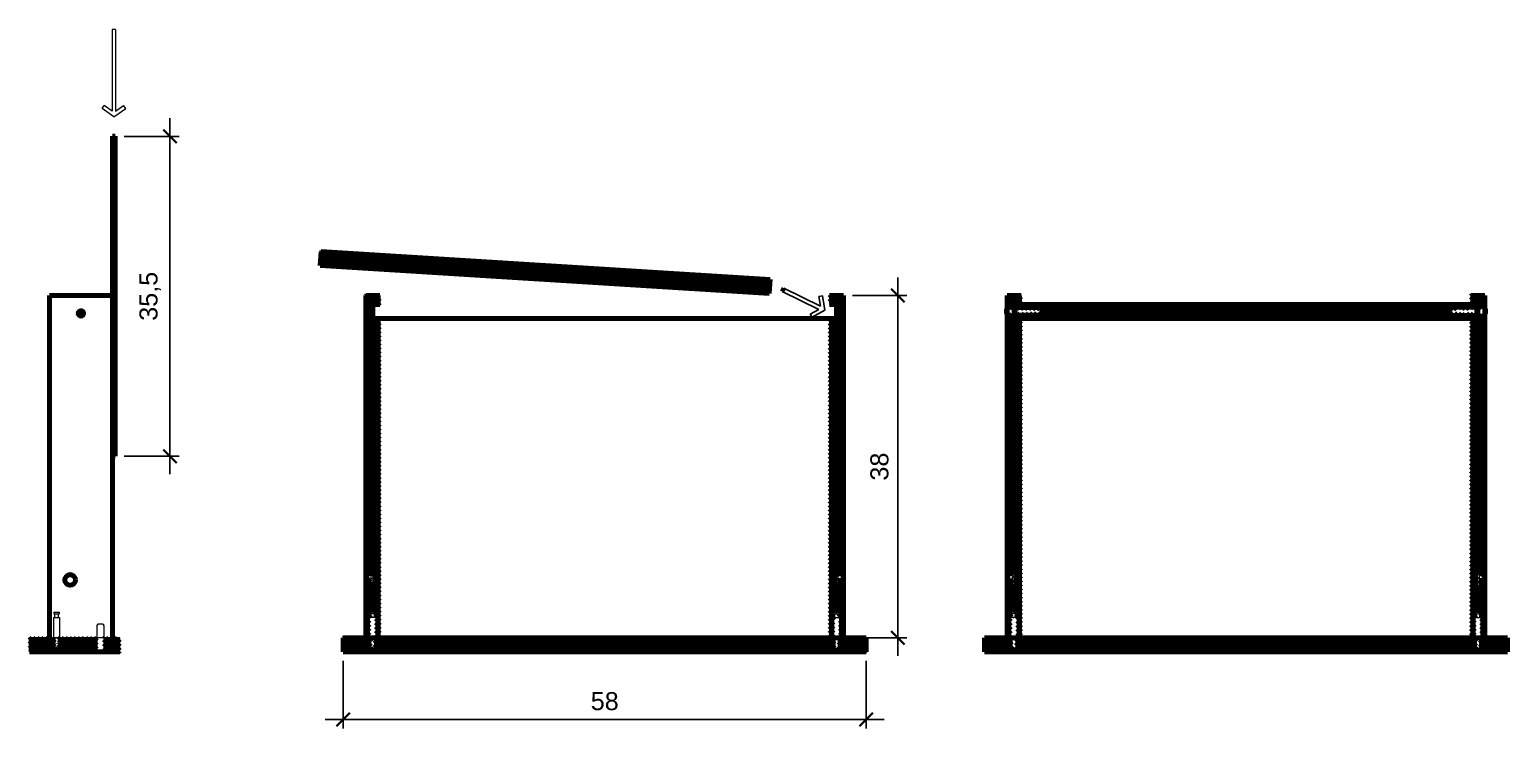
# Model space of a CAD drawing. Header units: centimetres. Extents: x 1319 to 4062, y 3050 to 4081.
# Drawn here: x 3410.7 to 3574.6, y 3320.1 to 3397.6 of the extents above; entities that cross this region are included whole.
import ezdxf

# ---------------------------------------------------------------- set-up
doc = ezdxf.new("R2010")
doc.units = ezdxf.units.CM
doc.layers.get('0').update_dxf_attribs({"color": 3})
for name, color, linetype, lineweight in [('A-ANNO-DIMS', 8, 'Continuous', 9), ('A-FURN', 3, 'Continuous', 20), ('A-WALL-STUD', 9, 'Continuous', 5), ('QUOTE', 8, 'Continuous', 18)]:
    doc.layers.add(name, color=color, linetype=linetype, lineweight=lineweight)
doc.layers.add('inserimento viti', color=8, linetype='Continuous')
doc.layers.add('mobili', color=3, linetype='Continuous')
doc.styles.get("Standard").update_dxf_attribs({"font": 'arial.ttf'})
doc.dimstyles.new('giulia', dxfattribs={"dimtxt": 2, "dimasz": 1.5, "dimexe": 1, "dimexo": 1, "dimgap": 1, "dimtad": 1, "dimtxsty": 'Standard', "dimblk": 'ARCHTICK', "dimcen": 2.5, "dimdle": 2, "dimadec": 0, "dimazin": 0, "dimtfac": 1, "dimtmove": 0, "dimatfit": 3, "dimldrblk": 'ARCHTICK', "dimfxl": 1, "dimarcsym": 0})

# ---------------------------------------------------------------- blocks, each defined once
blk = doc.blocks.new('_ArchTick')
at = {"color": 0, "linetype": 'ByBlock', "const_width": 0.15}
blk.add_lwpolyline([(-0.5, -0.5), (0.5, 0.5)], dxfattribs=at)
blk = doc.blocks.new('*D178')
at = {"layer": 'A-ANNO-DIMS', "color": 0, "lineweight": -2, "transparency": 16777216}
for p, q in [((3426.26, 3387.78), (3426.26, 3348.28)), ((3421.18, 3385.78), (3427.26, 3385.78)), ((3421.18, 3350.28), (3427.26, 3350.28))]:
    blk.add_line(p, q, dxfattribs=at)
at = {"layer": 'Defpoints', "color": 0, "lineweight": 100, "transparency": 16777216}
for p in [(3420.18, 3385.78), (3420.18, 3350.28), (3426.26, 3350.28)]:
    blk.add_point(p, dxfattribs=at)
at = {"layer": 'A-ANNO-DIMS', "color": 0, "lineweight": -2, "transparency": 16777216, "xscale": 1.5, "yscale": 1.5, "zscale": 1.5}
for p, rotation in [((3426.26, 3385.78), 90), ((3426.26, 3350.28), 270)]:
    blk.add_blockref('_ArchTick', p, dxfattribs=dict(at, rotation=rotation))
at = {"layer": 'A-ANNO-DIMS', "color": 0, "lineweight": 100, "transparency": 16777216, "insert": (3424.06, 3368.03), "char_height": 2, "attachment_point": 5, "rotation": 90}
blk.add_mtext('35,5', dxfattribs=at)
blk = doc.blocks.new('*D183')
at = {"layer": 'A-ANNO-DIMS', "color": 0, "lineweight": -2, "transparency": 16777216}
for p, q in [((3506.99, 3370.13), (3506.99, 3328.13)), ((3501.98, 3368.13), (3507.99, 3368.13)), ((3501.98, 3330.13), (3507.99, 3330.13))]:
    blk.add_line(p, q, dxfattribs=at)
at = {"layer": 'Defpoints', "color": 0, "lineweight": 100, "transparency": 16777216}
for p in [(3500.98, 3368.13), (3500.98, 3330.13), (3506.99, 3330.13)]:
    blk.add_point(p, dxfattribs=at)
at = {"layer": 'A-ANNO-DIMS', "color": 0, "lineweight": -2, "transparency": 16777216, "xscale": 1.5, "yscale": 1.5, "zscale": 1.5}
for p, rotation in [((3506.99, 3368.13), 90), ((3506.99, 3330.13), 270)]:
    blk.add_blockref('_ArchTick', p, dxfattribs=dict(at, rotation=rotation))
at = {"layer": 'A-ANNO-DIMS', "color": 0, "lineweight": 100, "transparency": 16777216, "insert": (3504.96, 3349.13), "char_height": 2, "attachment_point": 5, "rotation": 90}
blk.add_mtext('38', dxfattribs=at)
blk = doc.blocks.new('*D184')
at = {"layer": 'A-ANNO-DIMS', "color": 0, "lineweight": -2, "transparency": 16777216}
for p, q in [((3445.48, 3327.58), (3445.48, 3320.07)), ((3503.48, 3327.58), (3503.48, 3320.07)), ((3443.48, 3321.07), (3505.48, 3321.07))]:
    blk.add_line(p, q, dxfattribs=at)
at = {"layer": 'Defpoints', "color": 0, "lineweight": 100, "transparency": 16777216}
for p in [(3445.48, 3328.58), (3503.48, 3328.58), (3503.48, 3321.07)]:
    blk.add_point(p, dxfattribs=at)
at = {"layer": 'A-ANNO-DIMS', "color": 0, "lineweight": -2, "transparency": 16777216, "xscale": 1.5, "yscale": 1.5, "zscale": 1.5, "rotation": 180}
blk.add_blockref('_ArchTick', (3445.48, 3321.07), dxfattribs=at)
at = {"layer": 'A-ANNO-DIMS', "color": 0, "lineweight": -2, "transparency": 16777216, "xscale": 1.5, "yscale": 1.5, "zscale": 1.5}
blk.add_blockref('_ArchTick', (3503.48, 3321.07), dxfattribs=at)
at = {"layer": 'A-ANNO-DIMS', "color": 0, "lineweight": 100, "transparency": 16777216, "insert": (3474.48, 3323.09), "char_height": 2, "attachment_point": 5}
blk.add_mtext('58', dxfattribs=at)

msp = doc.modelspace()

# ---------------------------------------------------------------- hatches: boundary and pattern name
at = {"layer": 'A-WALL-STUD', "lineweight": 100}
h = msp.add_hatch(dxfattribs=at)
h.set_pattern_fill('ANSI31', color=256, scale=0.1)
h.paths.add_polyline_path([(3443.018, 3373.011), (3442.922, 3371.464), (3492.724, 3368.35), (3492.821, 3369.896)])
h = msp.add_hatch(dxfattribs=at)
h.set_pattern_fill('ANSI31', color=256, scale=0.1)
h.paths.add_polyline_path([(3418.139, 3330.135), (3413.883, 3330.135), (3413.883, 3329.976), (3413.983, 3329.929), (3413.883, 3329.926), (3413.883, 3329.76), (3413.983, 3329.713), (3413.883, 3329.71), (3413.883, 3329.544), (3413.983, 3329.496), (3413.883, 3329.494), (3413.883, 3329.328), (3413.983, 3329.28), (3413.883, 3329.277), (3413.883, 3329.111), (3413.983, 3329.064), (3413.883, 3329.061), (3413.883, 3329.035, -0.4142136), (3413.833, 3328.985), (3413.533, 3328.985, -0.4142136), (3413.483, 3329.035), (3413.483, 3329.133), (3413.383, 3329.181), (3413.483, 3329.183), (3413.483, 3329.349), (3413.383, 3329.397), (3413.483, 3329.399), (3413.483, 3329.565), (3413.383, 3329.613), (3413.483, 3329.615), (3413.483, 3329.781), (3413.383, 3329.83), (3413.483, 3329.831), (3413.483, 3329.997), (3413.383, 3330.046), (3413.483, 3330.048), (3413.483, 3330.135), (3412.883, 3330.135), (3410.683, 3330.135), (3410.683, 3328.585), (3420.683, 3328.585), (3420.683, 3330.135), (3420.183, 3330.135), (3420.183, 3329.635), (3419.883, 3329.635), (3419.883, 3330.135), (3418.939, 3330.135), (3418.939, 3328.8, -0.1480687), (3418.93, 3328.772), (3418.853, 3328.657, -0.2507649), (3418.812, 3328.635), (3418.265, 3328.635, -0.2507649), (3418.224, 3328.657), (3418.147, 3328.772, -0.1480687), (3418.139, 3328.8)])
h.paths.add_polyline_path([(3503.477, 3330.135), (3445.477, 3330.135), (3445.477, 3328.585), (3503.477, 3328.585)])
h.paths.add_polyline_path([(3449.052, 3329.181), (3448.952, 3329.133), (3448.952, 3329.035, -0.4142136), (3448.902, 3328.985), (3448.602, 3328.985, -0.4142136), (3448.552, 3329.035), (3448.552, 3329.061), (3448.452, 3329.064), (3448.552, 3329.111), (3448.552, 3329.277), (3448.452, 3329.28), (3448.552, 3329.328), (3448.552, 3329.494), (3448.452, 3329.496), (3448.552, 3329.544), (3448.552, 3329.71), (3448.452, 3329.713), (3448.552, 3329.76), (3448.552, 3329.926), (3448.452, 3329.929), (3448.552, 3329.976), (3448.952, 3330.048), (3449.052, 3330.046), (3448.952, 3329.997), (3448.952, 3329.831), (3449.052, 3329.83), (3448.952, 3329.781), (3448.952, 3329.615), (3449.052, 3329.613), (3448.952, 3329.565), (3448.952, 3329.399), (3449.052, 3329.397), (3448.952, 3329.349), (3448.952, 3329.183)], flags=16)
h.paths.add_polyline_path([(3499.902, 3329.181), (3500.002, 3329.183), (3500.002, 3329.349), (3499.902, 3329.397), (3500.002, 3329.399), (3500.002, 3329.565), (3499.902, 3329.613), (3500.002, 3329.615), (3500.002, 3329.781), (3499.902, 3329.83), (3500.002, 3329.831), (3500.002, 3329.997), (3499.902, 3330.046), (3500.002, 3330.048), (3500.402, 3329.976), (3500.502, 3329.929), (3500.402, 3329.926), (3500.402, 3329.76), (3500.502, 3329.713), (3500.402, 3329.71), (3500.402, 3329.544), (3500.502, 3329.496), (3500.402, 3329.494), (3500.402, 3329.328), (3500.502, 3329.28), (3500.402, 3329.277), (3500.402, 3329.111), (3500.502, 3329.064), (3500.402, 3329.061), (3500.402, 3329.035, -0.4142136), (3500.352, 3328.985), (3500.052, 3328.985, -0.4142136), (3500.002, 3329.035), (3500.002, 3329.133)], flags=16)
h.paths.add_polyline_path([(3449.527, 3365.585), (3448.752, 3365.585), (3448.752, 3367.135), (3449.527, 3367.135), (3449.527, 3368.135), (3447.977, 3368.135), (3447.977, 3337.142), (3448.781, 3337.142), (3448.781, 3335.96), (3448.576, 3335.96), (3448.576, 3336.687), (3448.262, 3336.687), (3448.262, 3335.96), (3447.977, 3335.96), (3447.977, 3330.135), (3449.527, 3330.135)])
h.paths.add_polyline_path([(3449.052, 3332.985), (3449.052, 3332.785), (3448.952, 3332.785), (3448.952, 3332.385), (3449.102, 3332.385), (3449.102, 3330.135), (3448.402, 3330.135), (3448.402, 3332.385), (3448.552, 3332.385), (3448.552, 3332.785), (3448.452, 3332.785), (3448.452, 3332.985)], flags=16)
h.paths.add_polyline_path([(3448.802, 3332.285), (3449.052, 3332.285), (3449.052, 3330.185), (3448.802, 3330.185)], flags=0)
h.paths.add_polyline_path([(3448.702, 3332.285), (3448.702, 3330.185), (3448.452, 3330.185), (3448.452, 3332.285)], flags=0)
h.paths.add_polyline_path([(3500.977, 3368.135), (3499.427, 3368.135), (3499.427, 3367.135), (3500.202, 3367.135), (3500.202, 3365.585), (3499.427, 3365.585), (3499.427, 3330.135), (3500.977, 3330.135), (3500.977, 3335.96), (3500.693, 3335.96), (3500.692, 3336.687), (3500.379, 3336.687), (3500.379, 3335.96), (3500.173, 3335.96), (3500.173, 3337.142), (3500.977, 3337.142)])
h.paths.add_polyline_path([(3499.902, 3332.985), (3500.502, 3332.985), (3500.502, 3332.785), (3500.402, 3332.785), (3500.402, 3332.385), (3500.552, 3332.385), (3500.552, 3330.135), (3499.852, 3330.135), (3499.852, 3332.385), (3500.002, 3332.385), (3500.002, 3332.785), (3499.902, 3332.785)], flags=16)
h.paths.add_polyline_path([(3500.152, 3332.285), (3500.152, 3330.185), (3499.902, 3330.185), (3499.902, 3332.285)], flags=0)
h.paths.add_polyline_path([(3500.252, 3332.285), (3500.502, 3332.285), (3500.502, 3330.185), (3500.252, 3330.185)], flags=0)

# ---------------------------------------------------------------- linework, layer by layer
for p, q in [((3520.235, 3330.135), (3519.535, 3330.135)), ((3570.985, 3330.135), (3571.685, 3330.135))]:
    msp.add_line(p, q)
at = {"layer": 'A-ANNO-DIMS'}
for p, q in [((3419.833, 3397.632), (3419.833, 3388.58)), ((3420.233, 3397.632), (3419.833, 3397.632)), ((3420.233, 3397.632), (3420.233, 3388.58)), ((3418.721, 3388.878), (3418.953, 3389.204)), ((3420.033, 3387.948), (3418.721, 3388.878)), ((3419.833, 3388.58), (3418.953, 3389.204)), ((3420.033, 3387.948), (3421.344, 3388.878)), ((3420.233, 3388.58), (3421.113, 3389.204)), ((3421.344, 3388.878), (3421.113, 3389.204))]:
    msp.add_line(p, q, dxfattribs=at)
at = {"layer": 'A-FURN', "lineweight": 100}
for p, q in [((3419.883, 3368.135), (3419.883, 3385.783)), ((3419.883, 3385.783), (3420.183, 3385.783)), ((3420.183, 3385.783), (3420.183, 3350.283)), ((3443.018, 3373.011), (3442.922, 3371.464)), ((3492.821, 3369.896), (3443.018, 3373.011)), ((3442.922, 3371.464), (3492.724, 3368.35)), ((3492.724, 3368.35), (3492.821, 3369.896)), ((3419.883, 3368.135), (3412.883, 3368.135)), ((3412.883, 3368.135), (3412.883, 3330.135)), ((3419.883, 3330.135), (3419.883, 3368.135)), ((3447.977, 3368.135), (3447.977, 3330.135)), ((3449.527, 3368.135), (3447.977, 3368.135)), ((3449.527, 3367.135), (3448.752, 3367.135)), ((3448.752, 3367.135), (3448.752, 3365.585)), ((3499.427, 3368.135), (3500.977, 3368.135)), ((3499.427, 3367.135), (3500.202, 3367.135)), ((3500.202, 3367.135), (3500.202, 3365.585)), ((3500.977, 3368.135), (3500.977, 3330.135)), ((3519.11, 3368.135), (3519.11, 3330.135)), ((3520.66, 3368.135), (3519.11, 3368.135)), ((3520.66, 3367.135), (3519.885, 3367.135)), ((3519.885, 3367.135), (3519.885, 3365.585)), ((3520.66, 3367.135), (3570.56, 3367.135)), ((3570.56, 3368.135), (3572.11, 3368.135)), ((3570.56, 3367.135), (3571.335, 3367.135)), ((3571.335, 3367.135), (3571.335, 3365.585)), ((3572.11, 3368.135), (3572.11, 3330.135)), ((3449.527, 3365.585), (3499.427, 3365.585)), ((3519.885, 3365.585), (3520.66, 3365.585)), ((3520.66, 3365.585), (3570.56, 3365.585)), ((3420.183, 3350.283), (3419.883, 3350.283)), ((3419.883, 3329.635), (3419.883, 3330.135)), ((3420.183, 3329.635), (3419.883, 3329.635)), ((3420.183, 3330.135), (3420.183, 3329.635)), ((3445.477, 3330.135), (3503.477, 3330.135)), ((3445.477, 3330.135), (3445.477, 3328.585)), ((3503.477, 3328.585), (3503.477, 3330.135)), ((3516.61, 3330.135), (3574.61, 3330.135)), ((3516.61, 3330.135), (3516.61, 3328.585)), ((3574.61, 3328.585), (3574.61, 3330.135)), ((3420.683, 3328.585), (3410.683, 3328.585)), ((3445.477, 3328.585), (3503.477, 3328.585)), ((3516.61, 3328.585), (3574.61, 3328.585))]:
    msp.add_line(p, q, dxfattribs=at)
at = {"layer": 'A-FURN'}
for p, q in [((3449.527, 3368.135), (3449.527, 3367.135)), ((3499.427, 3368.135), (3499.427, 3367.135)), ((3520.66, 3368.135), (3520.66, 3367.135)), ((3570.56, 3368.135), (3570.56, 3367.135)), ((3449.527, 3365.585), (3449.527, 3330.135)), ((3499.427, 3365.585), (3499.427, 3330.135)), ((3520.66, 3365.585), (3520.66, 3330.135)), ((3570.56, 3365.585), (3570.56, 3330.135)), ((3410.683, 3328.585), (3410.683, 3330.135)), ((3419.883, 3330.135), (3410.683, 3330.135)), ((3420.683, 3330.135), (3420.183, 3330.135)), ((3420.683, 3328.585), (3420.683, 3330.135))]:
    msp.add_line(p, q, dxfattribs=at)
at = {"layer": 'A-FURN', "color": 8}
for p, q in [((3519.11, 3367.01), (3519.11, 3365.71)), ((3519.11, 3366.66), (3520.16, 3366.66)), ((3520.16, 3366.06), (3519.11, 3366.06)), ((3520.21, 3366.61), (3520.21, 3366.11)), ((3520.21, 3366.61), (3522.66, 3366.56)), ((3522.647, 3366.159), (3520.21, 3366.11)), ((3522.647, 3366.56), (3522.672, 3366.56)), ((3522.672, 3366.16), (3522.647, 3366.159)), ((3568.573, 3366.56), (3568.549, 3366.56)), ((3568.549, 3366.16), (3568.573, 3366.159)), ((3571.01, 3366.61), (3568.561, 3366.56)), ((3568.561, 3366.16), (3571.01, 3366.11)), ((3571.01, 3366.61), (3571.01, 3366.11)), ((3572.11, 3366.66), (3571.06, 3366.66)), ((3571.06, 3366.06), (3572.11, 3366.06)), ((3572.11, 3367.01), (3572.11, 3365.71)), ((3447.977, 3337.142), (3447.977, 3335.96)), ((3448.781, 3337.142), (3447.977, 3337.142)), ((3448.262, 3335.96), (3447.977, 3335.96)), ((3448.263, 3337.065), (3448.262, 3335.96)), ((3448.262, 3336.687), (3448.576, 3336.687)), ((3448.576, 3337.065), (3448.263, 3337.065)), ((3448.576, 3335.96), (3448.576, 3337.065)), ((3448.781, 3335.96), (3448.576, 3335.96)), ((3448.781, 3335.96), (3448.781, 3337.142)), ((3500.173, 3335.96), (3500.173, 3337.142)), ((3500.173, 3337.142), (3500.977, 3337.142)), ((3500.173, 3335.96), (3500.379, 3335.96)), ((3500.379, 3335.96), (3500.379, 3337.065)), ((3500.379, 3337.065), (3500.692, 3337.065)), ((3500.692, 3336.687), (3500.379, 3336.687)), ((3500.692, 3337.065), (3500.693, 3335.96)), ((3500.693, 3335.96), (3500.977, 3335.96)), ((3500.977, 3337.142), (3500.977, 3335.96)), ((3519.11, 3337.142), (3519.11, 3335.96)), ((3519.914, 3337.142), (3519.11, 3337.142)), ((3519.395, 3335.96), (3519.11, 3335.96)), ((3519.396, 3337.065), (3519.395, 3335.96)), ((3519.395, 3336.687), (3519.709, 3336.687)), ((3519.709, 3337.065), (3519.396, 3337.065)), ((3519.709, 3335.96), (3519.709, 3337.065)), ((3519.914, 3335.96), (3519.709, 3335.96)), ((3519.914, 3335.96), (3519.914, 3337.142)), ((3571.306, 3335.96), (3571.306, 3337.142)), ((3571.306, 3337.142), (3572.11, 3337.142)), ((3571.306, 3335.96), (3571.512, 3335.96)), ((3571.512, 3335.96), (3571.512, 3337.065)), ((3571.512, 3337.065), (3571.825, 3337.065)), ((3571.825, 3336.687), (3571.512, 3336.687)), ((3571.825, 3337.065), (3571.826, 3335.96)), ((3571.826, 3335.96), (3572.11, 3335.96)), ((3572.11, 3337.142), (3572.11, 3335.96)), ((3413.383, 3332.985), (3413.983, 3332.985)), ((3413.383, 3332.985), (3413.383, 3332.785)), ((3413.383, 3332.785), (3413.983, 3332.785)), ((3413.483, 3332.385), (3413.483, 3332.785)), ((3413.883, 3332.385), (3413.883, 3332.785)), ((3413.983, 3332.985), (3413.983, 3332.785)), ((3449.052, 3332.985), (3448.452, 3332.985)), ((3448.452, 3332.985), (3448.452, 3332.785)), ((3449.052, 3332.785), (3448.452, 3332.785)), ((3448.552, 3332.385), (3448.552, 3332.785)), ((3448.952, 3332.385), (3448.952, 3332.785)), ((3449.052, 3332.985), (3449.052, 3332.785)), ((3499.902, 3332.985), (3500.502, 3332.985)), ((3499.902, 3332.985), (3499.902, 3332.785)), ((3499.902, 3332.785), (3500.502, 3332.785)), ((3500.002, 3332.385), (3500.002, 3332.785)), ((3500.402, 3332.385), (3500.402, 3332.785)), ((3500.502, 3332.985), (3500.502, 3332.785)), ((3520.185, 3332.985), (3519.585, 3332.985)), ((3519.585, 3332.985), (3519.585, 3332.785)), ((3520.185, 3332.785), (3519.585, 3332.785)), ((3519.685, 3332.385), (3519.685, 3332.785)), ((3520.085, 3332.385), (3520.085, 3332.785)), ((3520.185, 3332.985), (3520.185, 3332.785)), ((3571.035, 3332.985), (3571.635, 3332.985)), ((3571.035, 3332.985), (3571.035, 3332.785)), ((3571.035, 3332.785), (3571.635, 3332.785)), ((3571.135, 3332.385), (3571.135, 3332.785)), ((3571.535, 3332.385), (3571.535, 3332.785)), ((3571.635, 3332.985), (3571.635, 3332.785)), ((3413.333, 3332.385), (3414.033, 3332.385)), ((3413.333, 3332.385), (3413.333, 3330.135)), ((3413.508, 3332.385), (3413.858, 3332.385)), ((3414.033, 3330.135), (3414.033, 3332.385)), ((3418.139, 3331.47), (3418.139, 3328.8)), ((3418.224, 3331.613), (3418.147, 3331.497)), ((3418.812, 3331.635), (3418.265, 3331.635)), ((3418.853, 3331.613), (3418.93, 3331.497)), ((3418.939, 3331.47), (3418.939, 3328.8)), ((3449.102, 3332.385), (3448.402, 3332.385)), ((3448.402, 3330.135), (3448.402, 3332.385)), ((3448.927, 3332.385), (3448.577, 3332.385)), ((3449.102, 3332.385), (3449.102, 3330.135)), ((3499.852, 3332.385), (3500.552, 3332.385)), ((3499.852, 3332.385), (3499.852, 3330.135)), ((3500.027, 3332.385), (3500.377, 3332.385)), ((3500.552, 3330.135), (3500.552, 3332.385)), ((3520.235, 3332.385), (3519.535, 3332.385)), ((3519.535, 3330.135), (3519.535, 3332.385)), ((3520.06, 3332.385), (3519.71, 3332.385)), ((3520.235, 3332.385), (3520.235, 3330.135)), ((3570.985, 3332.385), (3571.685, 3332.385)), ((3570.985, 3332.385), (3570.985, 3330.135)), ((3571.16, 3332.385), (3571.51, 3332.385)), ((3571.685, 3330.135), (3571.685, 3332.385)), ((3413.333, 3330.135), (3414.033, 3330.135)), ((3413.483, 3330.135), (3413.483, 3329.035)), ((3413.883, 3329.061), (3413.883, 3330.135)), ((3449.102, 3330.135), (3448.402, 3330.135)), ((3448.552, 3329.061), (3448.552, 3330.135)), ((3448.952, 3330.135), (3448.952, 3329.035)), ((3499.852, 3330.135), (3500.552, 3330.135)), ((3500.002, 3330.135), (3500.002, 3329.035)), ((3500.402, 3329.061), (3500.402, 3330.135)), ((3519.685, 3329.061), (3519.685, 3330.135)), ((3520.085, 3330.135), (3520.085, 3329.035)), ((3571.135, 3330.135), (3571.135, 3329.035)), ((3571.535, 3329.061), (3571.535, 3330.135)), ((3413.533, 3328.985), (3413.833, 3328.985)), ((3413.883, 3329.035), (3413.883, 3329.061)), ((3418.224, 3328.657), (3418.147, 3328.772)), ((3418.812, 3328.635), (3418.265, 3328.635)), ((3418.853, 3328.657), (3418.93, 3328.772)), ((3448.552, 3329.035), (3448.552, 3329.061)), ((3448.902, 3328.985), (3448.602, 3328.985)), ((3500.052, 3328.985), (3500.352, 3328.985)), ((3500.402, 3329.035), (3500.402, 3329.061)), ((3519.685, 3329.035), (3519.685, 3329.061)), ((3520.035, 3328.985), (3519.735, 3328.985)), ((3571.185, 3328.985), (3571.485, 3328.985)), ((3571.535, 3329.035), (3571.535, 3329.061))]:
    msp.add_line(p, q, dxfattribs=at)
at = {"layer": 'A-FURN', "color": 8, "linetype": 'Continuous', "lineweight": 100}
for p, q in [((3519.11, 3365.997), (3519.173, 3366.06)), ((3519.773, 3366.66), (3519.885, 3366.772)), ((3520.527, 3366.067), (3520.578, 3366.117)), ((3521.053, 3366.593), (3521.085, 3366.625)), ((3521.491, 3366.132), (3521.494, 3366.136)), ((3521.876, 3366.069), (3521.953, 3366.145)), ((3522.373, 3366.566), (3522.435, 3366.627)), ((3519.395, 3336.647), (3519.435, 3336.687)), ((3571.512, 3336.678), (3571.521, 3336.687)), ((3519.623, 3332.385), (3519.685, 3332.447)), ((3571.255, 3330.135), (3571.255, 3330.135))]:
    msp.add_line(p, q, dxfattribs=at)
at = {"layer": 'A-FURN', "lineweight": 100}
for centre, radius in [((3416.383, 3366.135), 0.3), ((3415.183, 3336.555), 0.59)]:
    msp.add_circle(centre, radius, dxfattribs=at)
at = {"layer": 'A-FURN', "color": 8}
for centre, radius, start, end in [((3519.662, 3366.36), 0.852, 130.29997, 229.70003), ((3520.16, 3366.61), 0.05, 0, 90), ((3520.16, 3366.11), 0.05, 270, 0), ((3522.672, 3366.46), 0.1, 41.81031, 90), ((3522.672, 3366.26), 0.1, 270, 318.18969), ((3522.56, 3366.36), 0.25, 318.18969, 41.81031), ((3568.66, 3366.36), 0.25, 138.18969, 221.81031), ((3568.549, 3366.46), 0.1, 90, 138.18969), ((3568.549, 3366.26), 0.1, 221.81031, 270), ((3571.06, 3366.61), 0.05, 90, 180), ((3571.06, 3366.11), 0.05, 180, 270), ((3571.559, 3366.36), 0.852, 310.29997, 49.70003), ((3418.189, 3331.47), 0.05, 146.30993, 180), ((3418.265, 3331.585), 0.05, 90, 146.30993), ((3418.812, 3331.585), 0.05, 33.69007, 90), ((3418.889, 3331.47), 0.05, 0, 33.69007), ((3413.533, 3329.035), 0.05, 180, 270), ((3413.833, 3329.035), 0.05, 270, 0), ((3418.189, 3328.8), 0.05, 180, 213.69007), ((3418.265, 3328.685), 0.05, 213.69007, 270), ((3418.812, 3328.685), 0.05, 270, 326.30993), ((3418.889, 3328.8), 0.05, 326.30993, 0), ((3448.602, 3329.035), 0.05, 180, 270), ((3448.902, 3329.035), 0.05, 270, 0), ((3500.052, 3329.035), 0.05, 180, 270), ((3500.352, 3329.035), 0.05, 270, 0), ((3519.735, 3329.035), 0.05, 180, 270), ((3520.035, 3329.035), 0.05, 270, 0), ((3571.185, 3329.035), 0.05, 180, 270), ((3571.485, 3329.035), 0.05, 270, 0)]:
    msp.add_arc(centre, radius, start, end, dxfattribs=at)
at = {"layer": 'A-WALL-STUD', "linetype": 'Continuous', "lineweight": 100}
for p, q in [((3516.61, 3329.821), (3516.924, 3330.135)), ((3516.61, 3329.372), (3517.373, 3330.135)), ((3516.61, 3328.923), (3517.822, 3330.135)), ((3516.721, 3328.585), (3518.271, 3330.135)), ((3517.17, 3328.585), (3518.72, 3330.135)), ((3517.619, 3328.585), (3519.169, 3330.135)), ((3518.068, 3328.585), (3519.618, 3330.135)), ((3518.517, 3328.585), (3519.643, 3329.711)), ((3519.864, 3328.585), (3521.414, 3330.135)), ((3520.313, 3328.585), (3521.863, 3330.135)), ((3520.762, 3328.585), (3522.312, 3330.135)), ((3521.211, 3328.585), (3522.761, 3330.135)), ((3521.66, 3328.585), (3523.21, 3330.135)), ((3522.109, 3328.585), (3523.659, 3330.135)), ((3522.558, 3328.585), (3524.108, 3330.135)), ((3523.007, 3328.585), (3524.557, 3330.135)), ((3523.456, 3328.585), (3525.006, 3330.135)), ((3523.905, 3328.585), (3525.455, 3330.135)), ((3524.354, 3328.585), (3525.904, 3330.135)), ((3524.803, 3328.585), (3526.353, 3330.135)), ((3525.252, 3328.585), (3526.802, 3330.135)), ((3525.701, 3328.585), (3527.251, 3330.135)), ((3526.15, 3328.585), (3527.7, 3330.135)), ((3526.599, 3328.585), (3528.149, 3330.135)), ((3527.048, 3328.585), (3528.598, 3330.135)), ((3527.497, 3328.585), (3529.047, 3330.135)), ((3527.946, 3328.585), (3529.496, 3330.135)), ((3528.396, 3328.585), (3529.946, 3330.135)), ((3528.845, 3328.585), (3530.395, 3330.135)), ((3529.294, 3328.585), (3530.844, 3330.135)), ((3529.743, 3328.585), (3531.293, 3330.135)), ((3530.192, 3328.585), (3531.742, 3330.135)), ((3530.641, 3328.585), (3532.191, 3330.135)), ((3531.09, 3328.585), (3532.64, 3330.135)), ((3531.539, 3328.585), (3533.089, 3330.135)), ((3531.988, 3328.585), (3533.538, 3330.135)), ((3532.437, 3328.585), (3533.987, 3330.135)), ((3532.886, 3328.585), (3534.436, 3330.135)), ((3533.335, 3328.585), (3534.885, 3330.135)), ((3533.784, 3328.585), (3535.334, 3330.135)), ((3534.233, 3328.585), (3535.783, 3330.135)), ((3534.682, 3328.585), (3536.232, 3330.135)), ((3535.131, 3328.585), (3536.681, 3330.135)), ((3535.58, 3328.585), (3537.13, 3330.135)), ((3536.029, 3328.585), (3537.579, 3330.135)), ((3536.478, 3328.585), (3538.028, 3330.135)), ((3536.927, 3328.585), (3538.477, 3330.135)), ((3537.376, 3328.585), (3538.926, 3330.135)), ((3537.825, 3328.585), (3539.375, 3330.135)), ((3538.274, 3328.585), (3539.824, 3330.135)), ((3538.723, 3328.585), (3540.273, 3330.135)), ((3539.172, 3328.585), (3540.722, 3330.135)), ((3539.621, 3328.585), (3541.171, 3330.135)), ((3540.07, 3328.585), (3541.62, 3330.135)), ((3540.519, 3328.585), (3542.069, 3330.135)), ((3540.968, 3328.585), (3542.518, 3330.135)), ((3541.417, 3328.585), (3542.967, 3330.135)), ((3541.866, 3328.585), (3543.416, 3330.135)), ((3542.315, 3328.585), (3543.865, 3330.135)), ((3542.764, 3328.585), (3544.314, 3330.135)), ((3543.213, 3328.585), (3544.763, 3330.135)), ((3543.662, 3328.585), (3545.212, 3330.135)), ((3544.111, 3328.585), (3545.661, 3330.135)), ((3544.56, 3328.585), (3546.11, 3330.135)), ((3545.009, 3328.585), (3546.559, 3330.135)), ((3545.458, 3328.585), (3547.008, 3330.135)), ((3545.907, 3328.585), (3547.457, 3330.135)), ((3546.356, 3328.585), (3547.906, 3330.135)), ((3546.805, 3328.585), (3548.355, 3330.135)), ((3547.254, 3328.585), (3548.804, 3330.135)), ((3547.703, 3328.585), (3549.253, 3330.135)), ((3548.152, 3328.585), (3549.702, 3330.135)), ((3548.601, 3328.585), (3550.151, 3330.135)), ((3549.05, 3328.585), (3550.6, 3330.135)), ((3549.499, 3328.585), (3551.049, 3330.135)), ((3549.948, 3328.585), (3551.498, 3330.135)), ((3550.397, 3328.585), (3551.947, 3330.135)), ((3550.846, 3328.585), (3552.396, 3330.135)), ((3551.295, 3328.585), (3552.845, 3330.135)), ((3551.744, 3328.585), (3553.294, 3330.135)), ((3552.193, 3328.585), (3553.743, 3330.135)), ((3552.642, 3328.585), (3554.192, 3330.135)), ((3553.091, 3328.585), (3554.641, 3330.135)), ((3553.54, 3328.585), (3555.09, 3330.135)), ((3553.989, 3328.585), (3555.539, 3330.135)), ((3554.438, 3328.585), (3555.988, 3330.135)), ((3554.887, 3328.585), (3556.437, 3330.135)), ((3555.336, 3328.585), (3556.886, 3330.135)), ((3555.785, 3328.585), (3557.335, 3330.135)), ((3556.234, 3328.585), (3557.784, 3330.135)), ((3556.683, 3328.585), (3558.233, 3330.135)), ((3557.132, 3328.585), (3558.682, 3330.135)), ((3557.581, 3328.585), (3559.131, 3330.135)), ((3558.03, 3328.585), (3559.58, 3330.135)), ((3558.479, 3328.585), (3560.029, 3330.135)), ((3558.928, 3328.585), (3560.478, 3330.135)), ((3559.377, 3328.585), (3560.927, 3330.135)), ((3559.826, 3328.585), (3561.376, 3330.135)), ((3560.275, 3328.585), (3561.825, 3330.135)), ((3560.724, 3328.585), (3562.274, 3330.135)), ((3561.173, 3328.585), (3562.723, 3330.135)), ((3561.622, 3328.585), (3563.172, 3330.135)), ((3562.071, 3328.585), (3563.621, 3330.135)), ((3562.52, 3328.585), (3564.07, 3330.135)), ((3562.969, 3328.585), (3564.519, 3330.135)), ((3563.419, 3328.585), (3564.969, 3330.135)), ((3563.868, 3328.585), (3565.418, 3330.135)), ((3564.317, 3328.585), (3565.867, 3330.135)), ((3564.766, 3328.585), (3566.316, 3330.135)), ((3565.215, 3328.585), (3566.765, 3330.135)), ((3565.664, 3328.585), (3567.214, 3330.135)), ((3566.113, 3328.585), (3567.663, 3330.135)), ((3566.562, 3328.585), (3568.112, 3330.135)), ((3567.011, 3328.585), (3568.561, 3330.135)), ((3567.46, 3328.585), (3569.01, 3330.135)), ((3567.909, 3328.585), (3569.459, 3330.135)), ((3568.358, 3328.585), (3569.908, 3330.135)), ((3568.807, 3328.585), (3570.357, 3330.135)), ((3569.256, 3328.585), (3570.806, 3330.135)), ((3569.705, 3328.585), (3571.123, 3330.003)), ((3570.154, 3328.585), (3571.134, 3329.565)), ((3571.501, 3328.585), (3573.051, 3330.135)), ((3571.542, 3329.973), (3571.704, 3330.135)), ((3571.553, 3329.535), (3572.153, 3330.135)), ((3571.564, 3329.098), (3572.602, 3330.135)), ((3571.95, 3328.585), (3573.5, 3330.135)), ((3572.399, 3328.585), (3573.949, 3330.135)), ((3572.848, 3328.585), (3574.398, 3330.135)), ((3573.297, 3328.585), (3574.61, 3329.898)), ((3573.746, 3328.585), (3574.61, 3329.449)), ((3518.966, 3328.585), (3519.659, 3329.278)), ((3519.415, 3328.585), (3519.815, 3328.985)), ((3570.603, 3328.585), (3571.135, 3329.117)), ((3571.052, 3328.585), (3571.452, 3328.985)), ((3574.195, 3328.585), (3574.61, 3329))]:
    msp.add_line(p, q, dxfattribs=at)
at = {"layer": 'inserimento viti', "lineweight": 100}
msp.add_line((3494.338, 3368.929), (3494.163, 3368.57), dxfattribs=at)
at = {"layer": 'inserimento viti'}
for p, q in [((3494.338, 3368.929), (3498.405, 3366.943)), ((3494.163, 3368.57), (3498.229, 3366.583)), ((3498.625, 3368.072), (3498.231, 3368.007)), ((3498.405, 3366.943), (3498.231, 3368.007)), ((3498.885, 3366.485), (3498.625, 3368.072)), ((3498.229, 3366.583), (3497.283, 3366.066)), ((3497.474, 3365.715), (3497.283, 3366.066)), ((3498.885, 3366.485), (3497.474, 3365.715))]:
    msp.add_line(p, q, dxfattribs=at)
at = {"layer": 'mobili', "lineweight": 100}
for p, q in [((3448.752, 3365.585), (3449.527, 3365.585)), ((3500.202, 3365.585), (3499.427, 3365.585)), ((3571.335, 3365.585), (3570.56, 3365.585))]:
    msp.add_line(p, q, dxfattribs=at)
at = {"layer": 'mobili'}
for p, q in [((3447.977, 3330.135), (3449.527, 3330.135)), ((3519.11, 3330.135), (3520.66, 3330.135)), ((3572.11, 3330.135), (3570.56, 3330.135))]:
    msp.add_line(p, q, dxfattribs=at)
at = {"layer": 'QUOTE', "linetype": 'Continuous', "lineweight": 100}
for p, q in [((3519.11, 3367.793), (3519.452, 3368.135)), ((3519.11, 3367.344), (3519.901, 3368.135)), ((3519.11, 3366.895), (3520.35, 3368.135)), ((3519.324, 3366.66), (3520.66, 3367.996)), ((3519.885, 3366.772), (3520.248, 3367.135)), ((3520.201, 3366.639), (3520.697, 3367.135)), ((3520.248, 3367.135), (3520.66, 3367.547)), ((3520.613, 3366.602), (3521.146, 3367.135)), ((3521.105, 3366.645), (3521.595, 3367.135)), ((3521.493, 3366.584), (3522.044, 3367.135)), ((3521.933, 3366.575), (3522.493, 3367.135)), ((3522.29, 3365.585), (3523.84, 3367.135)), ((3522.455, 3366.647), (3522.942, 3367.135)), ((3522.739, 3365.585), (3524.289, 3367.135)), ((3522.763, 3366.506), (3523.391, 3367.135)), ((3523.188, 3365.585), (3524.738, 3367.135)), ((3523.637, 3365.585), (3525.187, 3367.135)), ((3524.086, 3365.585), (3525.636, 3367.135)), ((3524.535, 3365.585), (3526.085, 3367.135)), ((3524.984, 3365.585), (3526.534, 3367.135)), ((3525.433, 3365.585), (3526.983, 3367.135)), ((3525.882, 3365.585), (3527.432, 3367.135)), ((3526.331, 3365.585), (3527.881, 3367.135)), ((3526.78, 3365.585), (3528.33, 3367.135)), ((3527.229, 3365.585), (3528.779, 3367.135)), ((3527.678, 3365.585), (3529.228, 3367.135)), ((3528.127, 3365.585), (3529.677, 3367.135)), ((3528.576, 3365.585), (3530.126, 3367.135)), ((3529.025, 3365.585), (3530.575, 3367.135)), ((3529.474, 3365.585), (3531.024, 3367.135)), ((3529.923, 3365.585), (3531.473, 3367.135)), ((3530.373, 3365.585), (3531.923, 3367.135)), ((3530.822, 3365.585), (3532.372, 3367.135)), ((3531.271, 3365.585), (3532.821, 3367.135)), ((3531.72, 3365.585), (3533.27, 3367.135)), ((3532.169, 3365.585), (3533.719, 3367.135)), ((3532.618, 3365.585), (3534.168, 3367.135)), ((3533.067, 3365.585), (3534.617, 3367.135)), ((3533.516, 3365.585), (3535.066, 3367.135)), ((3533.965, 3365.585), (3535.515, 3367.135)), ((3534.414, 3365.585), (3535.964, 3367.135)), ((3534.863, 3365.585), (3536.413, 3367.135)), ((3535.312, 3365.585), (3536.862, 3367.135)), ((3535.761, 3365.585), (3537.311, 3367.135)), ((3536.21, 3365.585), (3537.76, 3367.135)), ((3536.659, 3365.585), (3538.209, 3367.135)), ((3537.108, 3365.585), (3538.658, 3367.135)), ((3537.557, 3365.585), (3539.107, 3367.135)), ((3538.006, 3365.585), (3539.556, 3367.135)), ((3538.455, 3365.585), (3540.005, 3367.135)), ((3538.904, 3365.585), (3540.454, 3367.135)), ((3539.353, 3365.585), (3540.903, 3367.135)), ((3539.802, 3365.585), (3541.352, 3367.135)), ((3540.251, 3365.585), (3541.801, 3367.135)), ((3540.7, 3365.585), (3542.25, 3367.135)), ((3541.149, 3365.585), (3542.699, 3367.135)), ((3541.598, 3365.585), (3543.148, 3367.135)), ((3542.047, 3365.585), (3543.597, 3367.135)), ((3542.496, 3365.585), (3544.046, 3367.135)), ((3542.945, 3365.585), (3544.495, 3367.135)), ((3543.394, 3365.585), (3544.944, 3367.135)), ((3543.843, 3365.585), (3545.393, 3367.135)), ((3544.292, 3365.585), (3545.842, 3367.135)), ((3544.741, 3365.585), (3546.291, 3367.135)), ((3545.19, 3365.585), (3546.74, 3367.135)), ((3545.639, 3365.585), (3547.189, 3367.135)), ((3546.088, 3365.585), (3547.638, 3367.135)), ((3546.537, 3365.585), (3548.087, 3367.135)), ((3546.986, 3365.585), (3548.536, 3367.135)), ((3547.435, 3365.585), (3548.985, 3367.135)), ((3547.884, 3365.585), (3549.434, 3367.135)), ((3548.333, 3365.585), (3549.883, 3367.135)), ((3548.782, 3365.585), (3550.332, 3367.135)), ((3549.231, 3365.585), (3550.781, 3367.135)), ((3549.68, 3365.585), (3551.23, 3367.135)), ((3550.129, 3365.585), (3551.679, 3367.135)), ((3550.578, 3365.585), (3552.128, 3367.135)), ((3551.027, 3365.585), (3552.577, 3367.135)), ((3551.476, 3365.585), (3553.026, 3367.135)), ((3551.925, 3365.585), (3553.475, 3367.135)), ((3552.374, 3365.585), (3553.924, 3367.135)), ((3552.823, 3365.585), (3554.373, 3367.135)), ((3553.272, 3365.585), (3554.822, 3367.135)), ((3553.721, 3365.585), (3555.271, 3367.135)), ((3554.17, 3365.585), (3555.72, 3367.135)), ((3554.619, 3365.585), (3556.169, 3367.135)), ((3555.068, 3365.585), (3556.618, 3367.135)), ((3555.517, 3365.585), (3557.067, 3367.135)), ((3555.966, 3365.585), (3557.516, 3367.135)), ((3556.415, 3365.585), (3557.965, 3367.135)), ((3556.864, 3365.585), (3558.414, 3367.135)), ((3557.313, 3365.585), (3558.863, 3367.135)), ((3557.762, 3365.585), (3559.312, 3367.135)), ((3558.211, 3365.585), (3559.761, 3367.135)), ((3558.66, 3365.585), (3560.21, 3367.135)), ((3559.109, 3365.585), (3560.659, 3367.135)), ((3559.558, 3365.585), (3561.108, 3367.135)), ((3560.007, 3365.585), (3561.557, 3367.135)), ((3560.456, 3365.585), (3562.006, 3367.135)), ((3560.905, 3365.585), (3562.455, 3367.135)), ((3561.354, 3365.585), (3562.904, 3367.135)), ((3561.803, 3365.585), (3563.353, 3367.135)), ((3562.252, 3365.585), (3563.802, 3367.135)), ((3562.701, 3365.585), (3564.251, 3367.135)), ((3563.15, 3365.585), (3564.7, 3367.135)), ((3563.599, 3365.585), (3565.149, 3367.135)), ((3564.048, 3365.585), (3565.598, 3367.135)), ((3564.497, 3365.585), (3566.047, 3367.135)), ((3564.946, 3365.585), (3566.496, 3367.135)), ((3565.396, 3365.585), (3566.946, 3367.135)), ((3565.845, 3365.585), (3567.395, 3367.135)), ((3566.294, 3365.585), (3567.844, 3367.135)), ((3566.743, 3365.585), (3568.293, 3367.135)), ((3567.192, 3365.585), (3568.742, 3367.135)), ((3568.617, 3366.561), (3569.191, 3367.135)), ((3569.165, 3366.66), (3569.64, 3367.135)), ((3569.557, 3366.603), (3570.089, 3367.135)), ((3569.992, 3366.589), (3570.538, 3367.135)), ((3570.512, 3366.66), (3570.987, 3367.135)), ((3570.56, 3368.056), (3570.64, 3368.135)), ((3570.56, 3367.607), (3571.089, 3368.135)), ((3570.56, 3367.158), (3571.538, 3368.135)), ((3570.987, 3367.135), (3571.987, 3368.135)), ((3571.335, 3367.035), (3572.11, 3367.81)), ((3571.41, 3366.66), (3572.11, 3367.361)), ((3519.11, 3365.548), (3519.622, 3366.06)), ((3519.11, 3365.099), (3519.885, 3365.874)), ((3519.11, 3364.65), (3520.045, 3365.585)), ((3519.11, 3364.201), (3520.494, 3365.585)), ((3519.885, 3365.874), (3520.071, 3366.06)), ((3520.045, 3365.585), (3520.52, 3366.06)), ((3520.494, 3365.585), (3521.036, 3366.127)), ((3520.943, 3365.585), (3521.471, 3366.112)), ((3521.392, 3365.585), (3521.867, 3366.06)), ((3521.841, 3365.585), (3522.411, 3366.155)), ((3567.641, 3365.585), (3568.41, 3366.355)), ((3568.09, 3365.585), (3568.573, 3366.069)), ((3568.539, 3365.585), (3569.102, 3366.149)), ((3568.988, 3365.585), (3569.537, 3366.134)), ((3569.437, 3365.585), (3569.923, 3366.071)), ((3569.886, 3365.585), (3570.423, 3366.122)), ((3570.335, 3365.585), (3570.863, 3366.113)), ((3570.56, 3364.463), (3572.11, 3366.013)), ((3570.56, 3365.362), (3570.784, 3365.585)), ((3570.56, 3364.912), (3571.233, 3365.585)), ((3570.56, 3364.014), (3572.11, 3365.564)), ((3570.784, 3365.585), (3571.259, 3366.06)), ((3570.909, 3366.608), (3571.335, 3367.035)), ((3571.233, 3365.585), (3571.335, 3365.687)), ((3571.335, 3365.687), (3571.708, 3366.06)), ((3571.859, 3366.66), (3572.11, 3366.912)), ((3519.11, 3363.752), (3520.66, 3365.302)), ((3519.11, 3363.303), (3520.66, 3364.853)), ((3519.11, 3362.854), (3520.66, 3364.404)), ((3519.11, 3362.405), (3520.66, 3363.955)), ((3570.56, 3363.565), (3572.11, 3365.115)), ((3570.56, 3363.116), (3572.11, 3364.666)), ((3570.56, 3362.667), (3572.11, 3364.217)), ((3519.11, 3361.956), (3520.66, 3363.506)), ((3519.11, 3361.507), (3520.66, 3363.057)), ((3519.11, 3361.058), (3520.66, 3362.608)), ((3519.11, 3360.609), (3520.66, 3362.159)), ((3570.56, 3362.218), (3572.11, 3363.768)), ((3570.56, 3361.769), (3572.11, 3363.319)), ((3570.56, 3361.32), (3572.11, 3362.87)), ((3570.56, 3360.871), (3572.11, 3362.421)), ((3519.11, 3360.16), (3520.66, 3361.71)), ((3519.11, 3359.711), (3520.66, 3361.261)), ((3519.11, 3359.262), (3520.66, 3360.812)), ((3570.56, 3360.422), (3572.11, 3361.972)), ((3570.56, 3359.973), (3572.11, 3361.523)), ((3570.56, 3359.524), (3572.11, 3361.074)), ((3570.56, 3359.075), (3572.11, 3360.625)), ((3519.11, 3358.813), (3520.66, 3360.363)), ((3519.11, 3358.364), (3520.66, 3359.914)), ((3519.11, 3357.915), (3520.66, 3359.465)), ((3519.11, 3357.466), (3520.66, 3359.016)), ((3570.56, 3358.626), (3572.11, 3360.176)), ((3570.56, 3358.177), (3572.11, 3359.727)), ((3570.56, 3357.728), (3572.11, 3359.278)), ((3519.11, 3357.017), (3520.66, 3358.567)), ((3519.11, 3356.568), (3520.66, 3358.118)), ((3519.11, 3356.119), (3520.66, 3357.669)), ((3570.56, 3357.279), (3572.11, 3358.829)), ((3570.56, 3356.83), (3572.11, 3358.38)), ((3570.56, 3356.381), (3572.11, 3357.931)), ((3570.56, 3355.932), (3572.11, 3357.482)), ((3519.11, 3355.67), (3520.66, 3357.22)), ((3519.11, 3355.221), (3520.66, 3356.771)), ((3519.11, 3354.772), (3520.66, 3356.322)), ((3519.11, 3354.323), (3520.66, 3355.873)), ((3570.56, 3355.483), (3572.11, 3357.033)), ((3570.56, 3355.034), (3572.11, 3356.584)), ((3570.56, 3354.585), (3572.11, 3356.135)), ((3570.56, 3354.136), (3572.11, 3355.686)), ((3519.11, 3353.874), (3520.66, 3355.424)), ((3519.11, 3353.425), (3520.66, 3354.975)), ((3519.11, 3352.976), (3520.66, 3354.526)), ((3519.11, 3352.527), (3520.66, 3354.077)), ((3570.56, 3353.687), (3572.11, 3355.237)), ((3570.56, 3353.238), (3572.11, 3354.788)), ((3570.56, 3352.789), (3572.11, 3354.339)), ((3519.11, 3352.078), (3520.66, 3353.628)), ((3519.11, 3351.629), (3520.66, 3353.179)), ((3519.11, 3351.18), (3520.66, 3352.73)), ((3570.56, 3352.34), (3572.11, 3353.89)), ((3570.56, 3351.891), (3572.11, 3353.441)), ((3570.56, 3351.442), (3572.11, 3352.992)), ((3570.56, 3350.993), (3572.11, 3352.543)), ((3519.11, 3350.731), (3520.66, 3352.281)), ((3519.11, 3350.282), (3520.66, 3351.832)), ((3519.11, 3349.833), (3520.66, 3351.383)), ((3519.11, 3349.384), (3520.66, 3350.934)), ((3570.56, 3350.544), (3572.11, 3352.094)), ((3570.56, 3350.095), (3572.11, 3351.645)), ((3570.56, 3349.646), (3572.11, 3351.196)), ((3570.56, 3349.197), (3572.11, 3350.747)), ((3519.11, 3348.935), (3520.66, 3350.485)), ((3519.11, 3348.485), (3520.66, 3350.035)), ((3519.11, 3348.036), (3520.66, 3349.586)), ((3519.11, 3347.587), (3520.66, 3349.137)), ((3570.56, 3348.748), (3572.11, 3350.298)), ((3570.56, 3348.299), (3572.11, 3349.849)), ((3570.56, 3347.85), (3572.11, 3349.4)), ((3519.11, 3347.138), (3520.66, 3348.688)), ((3519.11, 3346.689), (3520.66, 3348.239)), ((3519.11, 3346.24), (3520.66, 3347.79)), ((3570.56, 3347.401), (3572.11, 3348.951)), ((3570.56, 3346.952), (3572.11, 3348.502)), ((3570.56, 3346.503), (3572.11, 3348.053)), ((3570.56, 3346.054), (3572.11, 3347.604)), ((3519.11, 3345.791), (3520.66, 3347.341)), ((3519.11, 3345.342), (3520.66, 3346.892)), ((3519.11, 3344.893), (3520.66, 3346.443)), ((3519.11, 3344.444), (3520.66, 3345.994)), ((3570.56, 3345.605), (3572.11, 3347.155)), ((3570.56, 3345.156), (3572.11, 3346.706)), ((3570.56, 3344.707), (3572.11, 3346.257)), ((3570.56, 3344.258), (3572.11, 3345.808)), ((3519.11, 3343.995), (3520.66, 3345.545)), ((3519.11, 3343.546), (3520.66, 3345.096)), ((3519.11, 3343.097), (3520.66, 3344.647)), ((3519.11, 3342.648), (3520.66, 3344.198)), ((3570.56, 3343.809), (3572.11, 3345.359)), ((3570.56, 3343.36), (3572.11, 3344.91)), ((3570.56, 3342.911), (3572.11, 3344.461)), ((3519.11, 3342.199), (3520.66, 3343.749)), ((3519.11, 3341.75), (3520.66, 3343.3)), ((3519.11, 3341.301), (3520.66, 3342.851)), ((3570.56, 3342.462), (3572.11, 3344.012)), ((3570.56, 3342.013), (3572.11, 3343.563)), ((3570.56, 3341.564), (3572.11, 3343.114)), ((3570.56, 3341.115), (3572.11, 3342.665)), ((3519.11, 3340.852), (3520.66, 3342.402)), ((3519.11, 3340.403), (3520.66, 3341.953)), ((3519.11, 3339.954), (3520.66, 3341.504)), ((3519.11, 3339.505), (3520.66, 3341.055)), ((3570.56, 3340.666), (3572.11, 3342.216)), ((3570.56, 3340.217), (3572.11, 3341.767)), ((3570.56, 3339.768), (3572.11, 3341.318)), ((3570.56, 3339.319), (3572.11, 3340.869)), ((3519.11, 3339.056), (3520.66, 3340.606)), ((3519.11, 3338.607), (3520.66, 3340.157)), ((3519.11, 3338.158), (3520.66, 3339.708)), ((3519.11, 3337.709), (3520.66, 3339.259)), ((3570.56, 3338.87), (3572.11, 3340.42)), ((3570.56, 3338.421), (3572.11, 3339.971)), ((3570.56, 3337.972), (3572.11, 3339.522)), ((3519.11, 3337.26), (3520.66, 3338.81)), ((3519.441, 3337.142), (3520.66, 3338.361)), ((3519.89, 3337.142), (3520.66, 3337.912)), ((3570.56, 3337.523), (3572.11, 3339.073)), ((3570.56, 3337.074), (3572.11, 3338.624)), ((3570.56, 3336.625), (3572.11, 3338.175)), ((3571.527, 3337.142), (3572.11, 3337.726)), ((3519.11, 3335.015), (3520.66, 3336.565)), ((3519.11, 3334.566), (3520.66, 3336.116)), ((3519.11, 3335.464), (3519.709, 3336.062)), ((3519.11, 3335.913), (3519.157, 3335.96)), ((3519.395, 3336.198), (3519.709, 3336.511)), ((3519.914, 3336.717), (3520.66, 3337.463)), ((3519.914, 3336.268), (3520.66, 3337.014)), ((3570.56, 3336.176), (3571.306, 3336.922)), ((3570.56, 3335.727), (3571.306, 3336.473)), ((3570.56, 3334.829), (3571.826, 3336.094)), ((3570.56, 3335.278), (3571.306, 3336.024)), ((3570.56, 3334.38), (3572.11, 3335.93)), ((3571.512, 3336.229), (3571.825, 3336.543)), ((3571.976, 3337.142), (3572.11, 3337.277)), ((3519.11, 3334.117), (3520.66, 3335.667)), ((3519.11, 3333.668), (3520.66, 3335.218)), ((3519.11, 3333.219), (3520.66, 3334.769)), ((3519.11, 3332.77), (3520.66, 3334.32)), ((3570.56, 3333.931), (3572.11, 3335.481)), ((3570.56, 3333.482), (3572.11, 3335.032)), ((3570.56, 3333.033), (3572.11, 3334.583)), ((3519.11, 3332.321), (3519.585, 3332.796)), ((3519.774, 3332.985), (3520.66, 3333.871)), ((3520.085, 3332.398), (3520.66, 3332.973)), ((3520.185, 3332.947), (3520.66, 3333.422)), ((3570.56, 3332.584), (3572.11, 3334.134)), ((3570.56, 3332.135), (3571.135, 3332.71)), ((3571.411, 3332.985), (3572.11, 3333.685)), ((3571.535, 3332.661), (3572.11, 3333.236)), ((3571.685, 3332.362), (3572.11, 3332.787)), ((3519.11, 3331.872), (3519.535, 3332.297)), ((3519.11, 3331.423), (3519.535, 3331.848)), ((3519.11, 3330.974), (3519.535, 3331.399)), ((3520.235, 3332.099), (3520.66, 3332.524)), ((3520.235, 3331.65), (3520.66, 3332.075)), ((3520.235, 3331.201), (3520.66, 3331.626)), ((3520.235, 3330.752), (3520.66, 3331.177)), ((3570.56, 3331.686), (3570.985, 3332.111)), ((3570.56, 3331.237), (3570.985, 3331.662)), ((3570.56, 3330.788), (3570.985, 3331.213)), ((3571.685, 3331.913), (3572.11, 3332.338)), ((3571.685, 3331.464), (3572.11, 3331.889)), ((3571.685, 3331.014), (3572.11, 3331.439)), ((3519.11, 3330.525), (3519.535, 3330.95)), ((3519.169, 3330.135), (3519.535, 3330.501)), ((3520.085, 3329.704), (3520.516, 3330.135)), ((3520.085, 3329.255), (3520.965, 3330.135)), ((3520.235, 3330.303), (3520.66, 3330.728)), ((3520.516, 3330.135), (3520.66, 3330.279)), ((3570.56, 3330.339), (3570.985, 3330.764)), ((3570.806, 3330.135), (3570.985, 3330.314)), ((3571.685, 3330.565), (3572.11, 3330.99)), ((3571.704, 3330.135), (3572.11, 3330.541))]:
    msp.add_line(p, q, dxfattribs=at)

# ---------------------------------------------------------------- dimensions: what is measured, and where the dimension line sits
at = {"layer": 'A-ANNO-DIMS', "lineweight": 100}
for base, p1, p2, picture, middle in [((3426.259, 3350.283), (3420.183, 3385.783), (3420.183, 3350.283), '*D178', (3424.057, 3368.033)), ((3506.986, 3330.135), (3500.977, 3368.135), (3500.977, 3330.135), '*D183', (3504.964, 3349.135))]:
    dim = msp.add_linear_dim(base=base, p1=p1, p2=p2, angle=90, dimstyle='giulia', dxfattribs=at)
    dim.commit()
    dim.dimension.update_dxf_attribs({"geometry": picture, "text_midpoint": middle})
dim = msp.add_linear_dim(base=(3503.477, 3321.073), p1=(3445.477, 3328.585), p2=(3503.477, 3328.585), dimstyle='giulia', dxfattribs=at)
dim.commit()
dim.dimension.update_dxf_attribs({"geometry": '*D184', "text_midpoint": (3474.477, 3323.095)})

doc.saveas('drawing.dxf')
